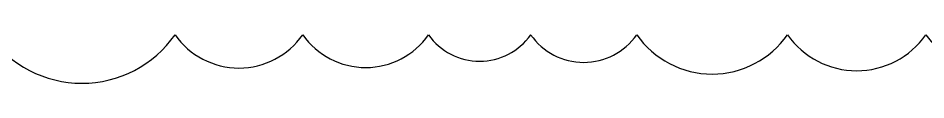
# Model space of a CAD drawing. Extents: x -160 to 364724, y -100 to 7353297.
# Drawn here: x 361953.7 to 362209.9, y 7349034.9 to 7349048.6 of the extents above; entities that cross this region are included whole.
import ezdxf

# ---------------------------------------------------------------- set-up
doc = ezdxf.new("R2010")
doc.units = 0
doc.header["$LTSCALE"] = 5

msp = doc.modelspace()

# ---------------------------------------------------------------- linework, layer by layer
for centre, radius in [((361971.697, 7349067.016), 32.085), ((362016.014, 7349061.241), 22.016), ((362051.794, 7349061.039), 21.664), ((362083.944, 7349058.699), 17.584), ((362113.311, 7349059.09), 18.267), ((362149.559, 7349063.517), 25.984), ((362190.358, 7349062.277), 23.822), ((362226.214, 7349060.056), 19.95)]:
    msp.add_arc(centre, radius, 215, 325)

doc.saveas('drawing.dxf')
